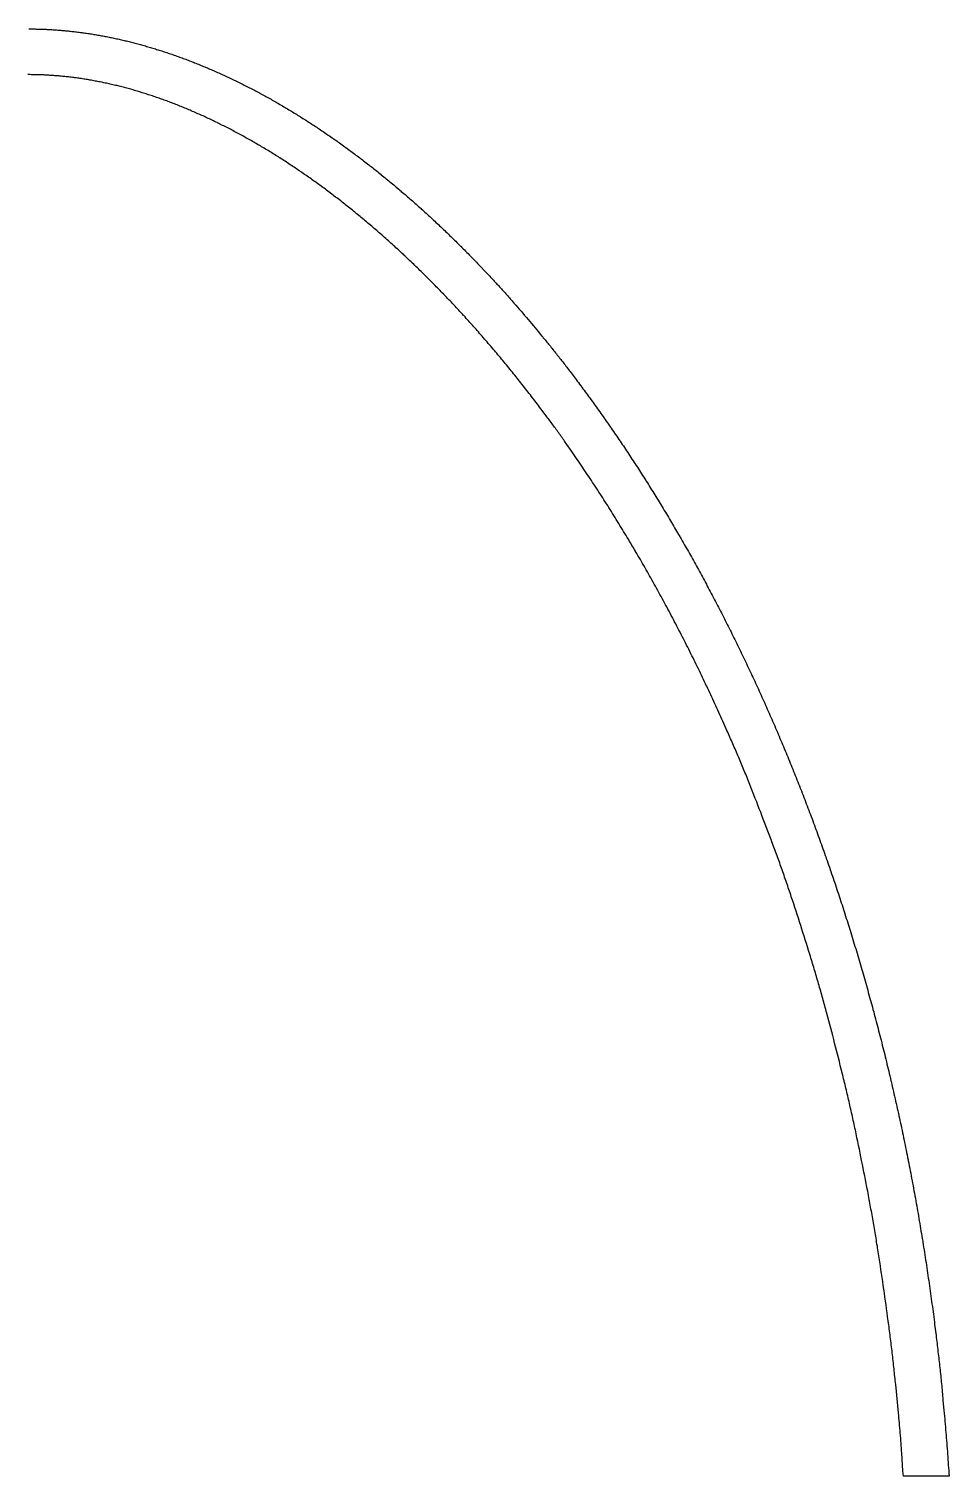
# Model space of a CAD drawing. Extents: x -7325 to -371, y -3238 to 133.
# Drawn here: x -1948.9 to -1758.2, y -309 to -9 of the extents above; entities that cross this region are included whole.
import ezdxf

# ---------------------------------------------------------------- set-up
doc = ezdxf.new("R2010")
doc.units = 0
doc.header["$MEASUREMENT"] = 0
doc.layers.add('NAILERS', color=7, linetype='CONTINUOUS')

msp = doc.modelspace()

# ---------------------------------------------------------------- linework, layer by layer
at = {"layer": 'NAILERS'}
msp.add_lwpolyline([(-1948.92, -8.96), (-1948.7, -8.96), (-1948.48, -8.96), (-1948.26, -8.97), (-1948.05, -8.97), (-1947.83, -8.97), (-1947.61, -8.97), (-1947.39, -8.98), (-1947.17, -8.98), (-1946.95, -8.99), (-1946.77, -8.99), (-1946.53, -9), (-1946.29, -9.01), (-1946.05, -9.01), (-1945.8, -9.02), (-1945.56, -9.03), (-1945.32, -9.04), (-1945.08, -9.05), (-1944.84, -9.07), (-1944.6, -9.08), (-1944.36, -9.09), (-1944.12, -9.11), (-1943.88, -9.12), (-1943.63, -9.14), (-1943.39, -9.15), (-1943.15, -9.17), (-1942.91, -9.19), (-1942.8, -9.2), (-1942.55, -9.22), (-1942.3, -9.24), (-1942.04, -9.26), (-1941.79, -9.28), (-1941.53, -9.3), (-1941.28, -9.33), (-1941.03, -9.35), (-1940.77, -9.38), (-1940.52, -9.4), (-1940.26, -9.43), (-1940.01, -9.46), (-1939.76, -9.49), (-1939.5, -9.52), (-1939.25, -9.55), (-1939, -9.58), (-1938.75, -9.61), (-1938.72, -9.61), (-1938.46, -9.64), (-1938.21, -9.68), (-1937.95, -9.71), (-1937.7, -9.75), (-1937.44, -9.78), (-1937.19, -9.82), (-1936.93, -9.85), (-1936.67, -9.89), (-1936.42, -9.93), (-1936.16, -9.97), (-1935.91, -10.01), (-1935.65, -10.05), (-1935.4, -10.09), (-1935.14, -10.13), (-1934.89, -10.18), (-1934.64, -10.22), (-1934.61, -10.23), (-1934.35, -10.27), (-1934.09, -10.32), (-1933.84, -10.36), (-1933.58, -10.41), (-1933.32, -10.46), (-1933.06, -10.51), (-1932.81, -10.56), (-1932.55, -10.61), (-1932.29, -10.66), (-1932.04, -10.71), (-1931.78, -10.76), (-1931.52, -10.82), (-1931.27, -10.87), (-1931.01, -10.93), (-1930.76, -10.98), (-1930.5, -11.04), (-1930.47, -11.04), (-1930.21, -11.1), (-1929.95, -11.16), (-1929.69, -11.22), (-1929.44, -11.28), (-1929.18, -11.34), (-1928.92, -11.4), (-1928.66, -11.46), (-1928.4, -11.53), (-1928.14, -11.59), (-1927.89, -11.65), (-1927.63, -11.72), (-1927.37, -11.78), (-1927.11, -11.85), (-1926.86, -11.92), (-1926.6, -11.98), (-1926.34, -12.05), (-1926.31, -12.06), (-1926.05, -12.13), (-1925.79, -12.2), (-1925.53, -12.27), (-1925.27, -12.35), (-1925.01, -12.42), (-1924.75, -12.49), (-1924.49, -12.57), (-1924.23, -12.64), (-1923.98, -12.72), (-1923.72, -12.79), (-1923.46, -12.87), (-1923.2, -12.95), (-1922.94, -13.03), (-1922.68, -13.11), (-1922.43, -13.19), (-1922.17, -13.27), (-1922.13, -13.28), (-1921.87, -13.36), (-1921.61, -13.44), (-1921.35, -13.53), (-1921.09, -13.61), (-1920.83, -13.69), (-1920.57, -13.78), (-1920.31, -13.87), (-1920.05, -13.95), (-1919.79, -14.04), (-1919.53, -14.13), (-1919.27, -14.22), (-1919.01, -14.31), (-1918.75, -14.4), (-1918.49, -14.49), (-1918.24, -14.58), (-1917.98, -14.67), (-1917.94, -14.69), (-1917.68, -14.78), (-1917.42, -14.88), (-1917.16, -14.97), (-1916.89, -15.07), (-1916.63, -15.17), (-1916.37, -15.26), (-1916.11, -15.36), (-1915.85, -15.46), (-1915.59, -15.56), (-1915.33, -15.66), (-1915.07, -15.76), (-1914.81, -15.86), (-1914.55, -15.97), (-1914.29, -16.07), (-1914.03, -16.17), (-1913.77, -16.28), (-1913.74, -16.29), (-1913.47, -16.4), (-1913.21, -16.51), (-1912.95, -16.61), (-1912.69, -16.72), (-1912.42, -16.83), (-1912.16, -16.94), (-1911.9, -17.05), (-1911.64, -17.16), (-1911.38, -17.27), (-1911.12, -17.39), (-1910.86, -17.5), (-1910.6, -17.61), (-1910.34, -17.73), (-1910.08, -17.84), (-1909.82, -17.96), (-1909.56, -18.07), (-1909.52, -18.09), (-1909.26, -18.21), (-1909, -18.33), (-1908.73, -18.45), (-1908.47, -18.57), (-1908.21, -18.69), (-1907.94, -18.81), (-1907.68, -18.93), (-1907.42, -19.06), (-1907.16, -19.18), (-1906.9, -19.3), (-1906.64, -19.43), (-1906.38, -19.55), (-1906.12, -19.68), (-1905.86, -19.8), (-1905.6, -19.93), (-1905.34, -20.06), (-1905.3, -20.08), (-1905.04, -20.21), (-1904.77, -20.34), (-1904.51, -20.47), (-1904.25, -20.6), (-1903.99, -20.74), (-1903.72, -20.87), (-1903.46, -21), (-1903.2, -21.14), (-1902.94, -21.27), (-1902.68, -21.41), (-1902.42, -21.54), (-1902.16, -21.68), (-1901.9, -21.82), (-1901.64, -21.96), (-1901.38, -22.1), (-1901.12, -22.23), (-1901.08, -22.25), (-1900.81, -22.4), (-1900.55, -22.54), (-1900.29, -22.68), (-1900.02, -22.83), (-1899.76, -22.97), (-1899.5, -23.12), (-1899.24, -23.26), (-1898.98, -23.41), (-1898.71, -23.55), (-1898.45, -23.7), (-1898.19, -23.85), (-1897.93, -24), (-1897.67, -24.15), (-1897.41, -24.3), (-1897.15, -24.45), (-1896.89, -24.6), (-1896.86, -24.62), (-1896.59, -24.77), (-1896.33, -24.93), (-1896.07, -25.08), (-1895.8, -25.24), (-1895.54, -25.39), (-1895.28, -25.55), (-1895.02, -25.71), (-1894.76, -25.86), (-1894.49, -26.02), (-1894.23, -26.18), (-1893.97, -26.34), (-1893.71, -26.5), (-1893.45, -26.66), (-1893.19, -26.82), (-1892.93, -26.98), (-1892.68, -27.14), (-1892.64, -27.17), (-1892.37, -27.33), (-1892.11, -27.5), (-1891.85, -27.67), (-1891.59, -27.83), (-1891.32, -28), (-1891.06, -28.17), (-1890.8, -28.34), (-1890.54, -28.5), (-1890.28, -28.67), (-1890.02, -28.84), (-1889.76, -29.01), (-1889.5, -29.19), (-1889.24, -29.36), (-1888.98, -29.53), (-1888.72, -29.7), (-1888.46, -29.87), (-1888.42, -29.9), (-1888.16, -30.08), (-1887.9, -30.25), (-1887.64, -30.43), (-1887.38, -30.61), (-1887.11, -30.79), (-1886.85, -30.97), (-1886.59, -31.15), (-1886.33, -31.33), (-1886.07, -31.51), (-1885.81, -31.69), (-1885.55, -31.87), (-1885.29, -32.05), (-1885.03, -32.24), (-1884.78, -32.42), (-1884.52, -32.6), (-1884.26, -32.79), (-1884.22, -32.81), (-1883.96, -33), (-1883.7, -33.19), (-1883.44, -33.38), (-1883.18, -33.57), (-1882.92, -33.76), (-1882.66, -33.95), (-1882.4, -34.14), (-1882.14, -34.33), (-1881.88, -34.52), (-1881.62, -34.72), (-1881.36, -34.91), (-1881.1, -35.1), (-1880.84, -35.29), (-1880.59, -35.49), (-1880.33, -35.68), (-1880.07, -35.88), (-1880.03, -35.91), (-1879.77, -36.11), (-1879.51, -36.31), (-1879.25, -36.51), (-1878.99, -36.71), (-1878.73, -36.91), (-1878.47, -37.11), (-1878.21, -37.31), (-1877.95, -37.51), (-1877.7, -37.72), (-1877.44, -37.92), (-1877.18, -38.12), (-1876.92, -38.33), (-1876.67, -38.53), (-1876.41, -38.74), (-1876.15, -38.94), (-1875.9, -39.15), (-1875.86, -39.18), (-1875.6, -39.39), (-1875.34, -39.6), (-1875.08, -39.81), (-1874.82, -40.02), (-1874.56, -40.23), (-1874.31, -40.45), (-1874.05, -40.66), (-1873.79, -40.87), (-1873.53, -41.09), (-1873.28, -41.3), (-1873.02, -41.52), (-1872.77, -41.73), (-1872.51, -41.95), (-1872.25, -42.16), (-1872, -42.38), (-1871.74, -42.6), (-1871.71, -42.63), (-1871.45, -42.85), (-1871.19, -43.07), (-1870.93, -43.29), (-1870.68, -43.51), (-1870.42, -43.74), (-1870.16, -43.96), (-1869.91, -44.18), (-1869.65, -44.41), (-1869.39, -44.63), (-1869.14, -44.86), (-1868.88, -45.08), (-1868.63, -45.31), (-1868.37, -45.54), (-1868.12, -45.76), (-1867.87, -45.99), (-1867.61, -46.22), (-1867.58, -46.25), (-1867.32, -46.48), (-1867.06, -46.71), (-1866.81, -46.95), (-1866.55, -47.18), (-1866.3, -47.41), (-1866.04, -47.65), (-1865.79, -47.88), (-1865.53, -48.12), (-1865.28, -48.35), (-1865.02, -48.59), (-1864.77, -48.82), (-1864.52, -49.06), (-1864.26, -49.3), (-1864.01, -49.53), (-1863.76, -49.77), (-1863.51, -50.01), (-1863.47, -50.04), (-1863.22, -50.29), (-1862.96, -50.53), (-1862.71, -50.77), (-1862.46, -51.02), (-1862.2, -51.26), (-1861.95, -51.51), (-1861.69, -51.75), (-1861.44, -52), (-1861.19, -52.24), (-1860.94, -52.49), (-1860.69, -52.74), (-1860.43, -52.98), (-1860.18, -53.23), (-1859.93, -53.48), (-1859.68, -53.73), (-1859.43, -53.98), (-1859.4, -54.01), (-1859.15, -54.26), (-1858.89, -54.52), (-1858.64, -54.77), (-1858.39, -55.02), (-1858.14, -55.28), (-1857.88, -55.53), (-1857.63, -55.79), (-1857.38, -56.05), (-1857.13, -56.3), (-1856.88, -56.56), (-1856.63, -56.82), (-1856.38, -57.07), (-1856.14, -57.33), (-1855.89, -57.59), (-1855.64, -57.85), (-1855.39, -58.11), (-1854.33, -59.23), (-1854.14, -59.43), (-1853.95, -59.62), (-1853.76, -59.82), (-1853.57, -60.03), (-1853.38, -60.23), (-1853.19, -60.43), (-1853, -60.63), (-1852.81, -60.83), (-1852.63, -61.03), (-1852.44, -61.23), (-1852.25, -61.44), (-1852.07, -61.64), (-1851.88, -61.84), (-1851.69, -62.04), (-1851.51, -62.25), (-1851.32, -62.45), (-1851.14, -62.66), (-1850.95, -62.86), (-1850.77, -63.06), (-1850.58, -63.27), (-1850.4, -63.47), (-1850.21, -63.68), (-1850.03, -63.89), (-1849.85, -64.09), (-1849.66, -64.3), (-1849.48, -64.5), (-1849.3, -64.71), (-1849.12, -64.92), (-1848.94, -65.12), (-1848.76, -65.33), (-1848.57, -65.54), (-1848.39, -65.75), (-1848.35, -65.8), (-1847.98, -66.23), (-1847.61, -66.65), (-1847.25, -67.07), (-1846.88, -67.5), (-1846.52, -67.92), (-1846.15, -68.35), (-1845.79, -68.78), (-1845.43, -69.2), (-1845.07, -69.63), (-1844.71, -70.06), (-1844.34, -70.49), (-1843.98, -70.92), (-1843.63, -71.35), (-1843.27, -71.78), (-1842.91, -72.21), (-1842.55, -72.64), (-1842.46, -72.75), (-1842.27, -72.97), (-1842.09, -73.2), (-1841.91, -73.42), (-1841.72, -73.64), (-1841.54, -73.87), (-1841.36, -74.09), (-1841.18, -74.31), (-1840.99, -74.54), (-1840.81, -74.76), (-1840.63, -74.99), (-1840.45, -75.21), (-1840.27, -75.44), (-1840.09, -75.67), (-1839.91, -75.89), (-1839.73, -76.12), (-1839.55, -76.34), (-1839.37, -76.57), (-1839.19, -76.8), (-1839.01, -77.03), (-1838.83, -77.25), (-1838.66, -77.48), (-1838.48, -77.71), (-1838.3, -77.94), (-1838.12, -78.17), (-1837.95, -78.39), (-1837.77, -78.62), (-1837.59, -78.85), (-1837.42, -79.08), (-1837.24, -79.31), (-1837.07, -79.54), (-1836.89, -79.77), (-1836.72, -80), (-1835.7, -81.35), (-1835.46, -81.66), (-1835.23, -81.98), (-1834.99, -82.29), (-1834.75, -82.61), (-1834.52, -82.92), (-1834.28, -83.24), (-1834.05, -83.56), (-1833.81, -83.87), (-1833.58, -84.19), (-1833.34, -84.51), (-1833.11, -84.83), (-1832.88, -85.14), (-1832.65, -85.46), (-1832.41, -85.78), (-1832.18, -86.1), (-1831.95, -86.42), (-1831.72, -86.74), (-1831.49, -87.06), (-1831.26, -87.38), (-1831.03, -87.7), (-1830.8, -88.02), (-1830.57, -88.34), (-1830.34, -88.66), (-1830.11, -88.99), (-1829.89, -89.31), (-1829.66, -89.63), (-1829.43, -89.95), (-1829.21, -90.28), (-1828.98, -90.6), (-1828.76, -90.92), (-1828.53, -91.25), (-1828.31, -91.57), (-1828.2, -91.73), (-1827.97, -92.06), (-1827.74, -92.39), (-1827.51, -92.73), (-1827.28, -93.06), (-1827.05, -93.4), (-1826.82, -93.74), (-1826.59, -94.07), (-1826.36, -94.41), (-1826.14, -94.74), (-1825.91, -95.08), (-1825.68, -95.42), (-1825.46, -95.76), (-1825.23, -96.09), (-1825.01, -96.43), (-1824.78, -96.77), (-1824.56, -97.11), (-1824.33, -97.45), (-1824.11, -97.79), (-1823.89, -98.13), (-1823.66, -98.47), (-1823.44, -98.81), (-1823.22, -99.15), (-1823, -99.49), (-1822.78, -99.83), (-1822.56, -100.17), (-1822.34, -100.51), (-1822.12, -100.85), (-1821.9, -101.2), (-1821.68, -101.54), (-1821.46, -101.88), (-1821.25, -102.22), (-1821.03, -102.57), (-1820.93, -102.72), (-1820.7, -103.08), (-1820.48, -103.43), (-1820.26, -103.79), (-1820.04, -104.14), (-1819.82, -104.49), (-1819.6, -104.85), (-1819.38, -105.2), (-1819.16, -105.56), (-1818.94, -105.91), (-1818.72, -106.27), (-1818.5, -106.63), (-1818.28, -106.98), (-1818.06, -107.34), (-1817.84, -107.7), (-1817.63, -108.05), (-1817.41, -108.41), (-1817.19, -108.77), (-1816.98, -109.13), (-1816.76, -109.49), (-1816.55, -109.84), (-1816.34, -110.2), (-1816.12, -110.56), (-1815.91, -110.92), (-1815.7, -111.28), (-1815.48, -111.64), (-1815.27, -112), (-1815.06, -112.36), (-1814.85, -112.72), (-1814.64, -113.08), (-1814.43, -113.44), (-1814.22, -113.8), (-1814.01, -114.17), (-1813.92, -114.33), (-1813.7, -114.7), (-1813.49, -115.07), (-1813.27, -115.44), (-1813.06, -115.82), (-1812.85, -116.19), (-1812.63, -116.56), (-1812.42, -116.94), (-1812.21, -117.31), (-1812, -117.68), (-1811.79, -118.06), (-1811.58, -118.43), (-1811.37, -118.81), (-1811.16, -119.18), (-1810.95, -119.56), (-1810.74, -119.93), (-1810.53, -120.31), (-1810.33, -120.69), (-1810.12, -121.06), (-1809.91, -121.44), (-1809.71, -121.82), (-1809.5, -122.19), (-1809.3, -122.57), (-1809.09, -122.95), (-1808.89, -123.33), (-1808.68, -123.7), (-1808.48, -124.08), (-1808.28, -124.46), (-1808.08, -124.84), (-1807.87, -125.22), (-1807.67, -125.6), (-1807.47, -125.98), (-1807.27, -126.36), (-1807.19, -126.52), (-1806.98, -126.91), (-1806.78, -127.3), (-1806.57, -127.69), (-1806.37, -128.08), (-1806.16, -128.47), (-1805.96, -128.86), (-1805.76, -129.26), (-1805.56, -129.65), (-1805.35, -130.04), (-1805.15, -130.43), (-1804.95, -130.83), (-1804.75, -131.22), (-1804.55, -131.61), (-1804.35, -132), (-1804.15, -132.4), (-1803.95, -132.79), (-1803.76, -133.19), (-1803.56, -133.58), (-1803.36, -133.97), (-1803.17, -134.37), (-1802.97, -134.76), (-1802.77, -135.16), (-1802.58, -135.56), (-1802.38, -135.95), (-1802.19, -136.35), (-1802, -136.74), (-1801.8, -137.14), (-1801.61, -137.54), (-1801.42, -137.93), (-1801.23, -138.33), (-1801.03, -138.73), (-1800.84, -139.12), (-1800.77, -139.29), (-1800.57, -139.7), (-1800.38, -140.1), (-1800.18, -140.51), (-1799.99, -140.92), (-1799.79, -141.33), (-1799.6, -141.74), (-1799.41, -142.15), (-1799.22, -142.56), (-1799.02, -142.97), (-1798.83, -143.38), (-1798.64, -143.79), (-1798.45, -144.2), (-1798.26, -144.61), (-1798.07, -145.02), (-1797.89, -145.43), (-1797.7, -145.84), (-1797.51, -146.25), (-1797.32, -146.67), (-1797.14, -147.08), (-1796.95, -147.49), (-1796.76, -147.9), (-1796.58, -148.32), (-1796.39, -148.73), (-1796.21, -149.14), (-1796.03, -149.55), (-1795.84, -149.97), (-1795.66, -150.38), (-1795.48, -150.8), (-1795.29, -151.21), (-1795.11, -151.62), (-1794.93, -152.04), (-1794.75, -152.45), (-1794.68, -152.62), (-1794.5, -153.04), (-1794.31, -153.47), (-1794.13, -153.89), (-1793.95, -154.32), (-1793.76, -154.75), (-1793.58, -155.17), (-1793.4, -155.6), (-1793.22, -156.03), (-1793.04, -156.45), (-1792.86, -156.88), (-1792.68, -157.31), (-1792.5, -157.74), (-1792.32, -158.16), (-1792.14, -158.59), (-1791.96, -159.02), (-1791.79, -159.45), (-1791.61, -159.88), (-1791.43, -160.31), (-1791.26, -160.73), (-1791.08, -161.16), (-1790.91, -161.59), (-1790.74, -162.02), (-1790.56, -162.45), (-1790.39, -162.88), (-1790.22, -163.31), (-1790.04, -163.74), (-1789.87, -164.17), (-1789.7, -164.6), (-1789.53, -165.04), (-1789.36, -165.47), (-1789.19, -165.9), (-1789.02, -166.33), (-1788.96, -166.5), (-1788.78, -166.94), (-1788.61, -167.38), (-1788.44, -167.82), (-1788.27, -168.27), (-1788.1, -168.71), (-1787.93, -169.15), (-1787.76, -169.59), (-1787.59, -170.04), (-1787.42, -170.48), (-1787.25, -170.93), (-1787.08, -171.37), (-1786.91, -171.81), (-1786.75, -172.26), (-1786.58, -172.7), (-1786.42, -173.15), (-1786.25, -173.59), (-1786.09, -174.04), (-1785.92, -174.48), (-1785.76, -174.93), (-1785.59, -175.37), (-1785.43, -175.82), (-1785.27, -176.27), (-1785.11, -176.71), (-1784.95, -177.16), (-1784.79, -177.61), (-1784.63, -178.05), (-1784.47, -178.5), (-1784.31, -178.95), (-1784.15, -179.39), (-1783.99, -179.84), (-1783.83, -180.29), (-1783.68, -180.74), (-1783.62, -180.91), (-1783.46, -181.36), (-1783.3, -181.82), (-1783.14, -182.28), (-1782.98, -182.74), (-1782.82, -183.2), (-1782.66, -183.66), (-1782.51, -184.12), (-1782.35, -184.58), (-1782.19, -185.04), (-1782.04, -185.5), (-1781.88, -185.96), (-1781.73, -186.42), (-1781.57, -186.88), (-1781.42, -187.34), (-1781.27, -187.8), (-1781.11, -188.26), (-1780.96, -188.72), (-1780.81, -189.19), (-1780.66, -189.65), (-1780.51, -190.11), (-1780.36, -190.57), (-1780.21, -191.03), (-1780.06, -191.5), (-1779.91, -191.96), (-1779.76, -192.42), (-1779.62, -192.88), (-1779.47, -193.35), (-1779.32, -193.81), (-1779.18, -194.27), (-1779.03, -194.74), (-1778.89, -195.2), (-1778.74, -195.67), (-1778.69, -195.83), (-1778.54, -196.31), (-1778.4, -196.78), (-1778.25, -197.26), (-1778.11, -197.73), (-1777.96, -198.21), (-1777.82, -198.68), (-1777.67, -199.16), (-1777.53, -199.63), (-1777.39, -200.11), (-1777.24, -200.59), (-1777.1, -201.06), (-1776.96, -201.54), (-1776.82, -202.01), (-1776.68, -202.49), (-1776.54, -202.97), (-1776.4, -203.45), (-1776.26, -203.92), (-1776.12, -204.4), (-1775.99, -204.88), (-1775.85, -205.35), (-1775.71, -205.83), (-1775.58, -206.31), (-1775.44, -206.79), (-1775.31, -207.27), (-1775.17, -207.74), (-1775.04, -208.22), (-1774.91, -208.7), (-1774.77, -209.18), (-1774.64, -209.66), (-1774.51, -210.14), (-1774.38, -210.62), (-1774.25, -211.1), (-1774.2, -211.27), (-1774.07, -211.76), (-1773.94, -212.25), (-1773.8, -212.74), (-1773.67, -213.23), (-1773.54, -213.72), (-1773.41, -214.21), (-1773.28, -214.7), (-1773.15, -215.19), (-1773.02, -215.68), (-1772.9, -216.17), (-1772.77, -216.66), (-1772.64, -217.16), (-1772.51, -217.65), (-1772.39, -218.14), (-1772.26, -218.63), (-1772.14, -219.12), (-1772.01, -219.62), (-1771.89, -220.11), (-1771.77, -220.6), (-1771.64, -221.09), (-1771.52, -221.59), (-1771.4, -222.08), (-1771.28, -222.57), (-1771.16, -223.07), (-1771.04, -223.56), (-1770.92, -224.05), (-1770.8, -224.55), (-1770.68, -225.04), (-1770.57, -225.53), (-1770.45, -226.03), (-1770.33, -226.52), (-1770.22, -227.02), (-1770.18, -227.19), (-1770.06, -227.69), (-1769.94, -228.2), (-1769.82, -228.7), (-1769.71, -229.21), (-1769.59, -229.72), (-1769.48, -230.22), (-1769.36, -230.73), (-1769.25, -231.23), (-1769.13, -231.74), (-1769.02, -232.25), (-1768.91, -232.75), (-1768.8, -233.26), (-1768.68, -233.77), (-1768.57, -234.27), (-1768.46, -234.78), (-1768.35, -235.29), (-1768.24, -235.79), (-1768.13, -236.3), (-1768.03, -236.81), (-1767.92, -237.32), (-1767.81, -237.82), (-1767.71, -238.33), (-1767.6, -238.84), (-1767.49, -239.35), (-1767.39, -239.85), (-1767.29, -240.36), (-1767.18, -240.87), (-1767.08, -241.38), (-1766.98, -241.89), (-1766.87, -242.4), (-1766.77, -242.91), (-1766.67, -243.41), (-1766.64, -243.59), (-1766.54, -244.11), (-1766.43, -244.63), (-1766.33, -245.15), (-1766.23, -245.67), (-1766.13, -246.19), (-1766.03, -246.71), (-1765.93, -247.23), (-1765.84, -247.75), (-1765.74, -248.27), (-1765.64, -248.79), (-1765.54, -249.31), (-1765.45, -249.83), (-1765.35, -250.35), (-1765.26, -250.87), (-1765.16, -251.39), (-1765.07, -251.92), (-1764.98, -252.44), (-1764.88, -252.96), (-1764.79, -253.48), (-1764.7, -254), (-1764.61, -254.52), (-1764.52, -255.05), (-1764.43, -255.57), (-1764.34, -256.09), (-1764.25, -256.61), (-1764.16, -257.13), (-1764.07, -257.66), (-1763.99, -258.18), (-1763.9, -258.7), (-1763.81, -259.23), (-1763.73, -259.75), (-1763.64, -260.27), (-1763.62, -260.45), (-1763.53, -260.98), (-1763.45, -261.51), (-1763.36, -262.05), (-1763.28, -262.58), (-1763.19, -263.12), (-1763.11, -263.65), (-1763.03, -264.19), (-1762.95, -264.72), (-1762.86, -265.25), (-1762.78, -265.79), (-1762.7, -266.32), (-1762.62, -266.86), (-1762.55, -267.39), (-1762.47, -267.93), (-1762.39, -268.46), (-1762.31, -269), (-1762.24, -269.54), (-1762.16, -270.07), (-1762.08, -270.61), (-1762.01, -271.14), (-1761.93, -271.68), (-1761.86, -272.21), (-1761.79, -272.75), (-1761.72, -273.28), (-1761.64, -273.82), (-1761.57, -274.36), (-1761.5, -274.89), (-1761.43, -275.43), (-1761.36, -275.97), (-1761.29, -276.5), (-1761.22, -277.04), (-1761.16, -277.58), (-1760.87, -279.84), (-1760.82, -280.26), (-1760.77, -280.68), (-1760.72, -281.09), (-1760.67, -281.51), (-1760.61, -281.93), (-1760.56, -282.35), (-1760.52, -282.76), (-1760.47, -283.18), (-1760.42, -283.6), (-1760.37, -284.02), (-1760.32, -284.43), (-1760.27, -284.85), (-1760.23, -285.27), (-1760.18, -285.69), (-1760.14, -286.1), (-1760.09, -286.52), (-1760.05, -286.94), (-1760, -287.36), (-1759.96, -287.78), (-1759.91, -288.19), (-1759.87, -288.61), (-1759.83, -289.03), (-1759.78, -289.45), (-1759.74, -289.87), (-1759.7, -290.28), (-1759.66, -290.7), (-1759.62, -291.12), (-1759.58, -291.54), (-1759.54, -291.96), (-1759.5, -292.38), (-1759.46, -292.79), (-1759.43, -293.21), (-1759.23, -295.4), (-1759.18, -295.96), (-1759.13, -296.53), (-1759.08, -297.09), (-1759.03, -297.66), (-1758.98, -298.22), (-1758.93, -298.78), (-1758.88, -299.35), (-1758.84, -299.91), (-1758.79, -300.48), (-1758.75, -301.04), (-1758.7, -301.6), (-1758.66, -302.17), (-1758.61, -302.73), (-1758.57, -303.3), (-1758.53, -303.86), (-1758.49, -304.43), (-1758.45, -304.99), (-1758.41, -305.56), (-1758.37, -306.13), (-1758.33, -306.7), (-1758.29, -307.26), (-1758.25, -307.83), (-1758.21, -308.4), (-1758.18, -308.97), (-1767.65, -308.97), (-1767.69, -308.41), (-1767.73, -307.85), (-1767.97, -304.22), (-1768.01, -303.7), (-1768.04, -303.17), (-1768.08, -302.65), (-1768.12, -302.13), (-1768.16, -301.6), (-1768.2, -301.08), (-1768.24, -300.56), (-1768.29, -300.04), (-1768.33, -299.51), (-1768.37, -298.99), (-1768.42, -298.47), (-1768.47, -297.95), (-1768.52, -297.42), (-1768.56, -296.9), (-1768.61, -296.38), (-1768.67, -295.86), (-1769.24, -290.02), (-1769.28, -289.6), (-1769.32, -289.19), (-1769.36, -288.78), (-1769.41, -288.36), (-1769.45, -287.95), (-1769.49, -287.54), (-1769.54, -287.13), (-1769.58, -286.71), (-1769.63, -286.3), (-1769.67, -285.89), (-1769.72, -285.48), (-1769.76, -285.06), (-1769.81, -284.65), (-1769.86, -284.24), (-1769.9, -283.83), (-1769.95, -283.41), (-1770, -283), (-1770.05, -282.59), (-1770.1, -282.18), (-1770.15, -281.76), (-1770.2, -281.35), (-1770.25, -280.94), (-1770.3, -280.53), (-1770.35, -280.12), (-1770.4, -279.71), (-1770.45, -279.29), (-1770.51, -278.88), (-1770.56, -278.47), (-1770.61, -278.06), (-1770.67, -277.65), (-1770.72, -277.24), (-1770.78, -276.82), (-1770.79, -276.76), (-1770.9, -275.95), (-1771.01, -275.13), (-1771.12, -274.32), (-1771.23, -273.5), (-1771.35, -272.69), (-1771.46, -271.87), (-1771.58, -271.06), (-1771.69, -270.25), (-1771.81, -269.43), (-1771.93, -268.62), (-1772.05, -267.8), (-1772.17, -266.99), (-1772.29, -266.18), (-1772.41, -265.36), (-1772.54, -264.55), (-1772.66, -263.74), (-1772.67, -263.71), (-1772.73, -263.3), (-1772.79, -262.9), (-1772.85, -262.49), (-1772.92, -262.09), (-1772.98, -261.68), (-1773.04, -261.28), (-1773.11, -260.88), (-1773.18, -260.47), (-1773.24, -260.07), (-1773.31, -259.66), (-1773.37, -259.26), (-1773.44, -258.86), (-1773.51, -258.45), (-1773.58, -258.05), (-1773.64, -257.65), (-1773.71, -257.24), (-1773.78, -256.84), (-1773.85, -256.44), (-1773.92, -256.04), (-1773.99, -255.63), (-1774.07, -255.23), (-1774.14, -254.83), (-1774.21, -254.42), (-1774.28, -254.02), (-1774.36, -253.62), (-1774.43, -253.22), (-1774.5, -252.81), (-1774.58, -252.41), (-1774.65, -252.01), (-1774.73, -251.61), (-1774.8, -251.21), (-1774.88, -250.8), (-1774.89, -250.74), (-1775.04, -249.94), (-1775.2, -249.15), (-1775.35, -248.35), (-1775.51, -247.56), (-1775.66, -246.76), (-1775.82, -245.97), (-1775.97, -245.17), (-1776.13, -244.38), (-1776.29, -243.58), (-1776.45, -242.79), (-1776.61, -242), (-1776.77, -241.2), (-1776.94, -240.41), (-1777.1, -239.62), (-1777.27, -238.83), (-1777.43, -238.03), (-1777.44, -238), (-1777.52, -237.6), (-1777.6, -237.21), (-1777.69, -236.82), (-1777.77, -236.42), (-1777.86, -236.03), (-1777.94, -235.64), (-1778.03, -235.24), (-1778.11, -234.85), (-1778.2, -234.46), (-1778.29, -234.06), (-1778.37, -233.67), (-1778.46, -233.28), (-1778.55, -232.88), (-1778.64, -232.49), (-1778.73, -232.1), (-1778.82, -231.71), (-1778.91, -231.31), (-1779, -230.92), (-1779.09, -230.53), (-1779.18, -230.14), (-1779.27, -229.75), (-1779.36, -229.35), (-1779.46, -228.96), (-1779.55, -228.57), (-1779.64, -228.18), (-1779.74, -227.79), (-1779.83, -227.4), (-1779.93, -227.01), (-1780.02, -226.61), (-1780.12, -226.22), (-1780.21, -225.83), (-1780.31, -225.44), (-1780.33, -225.37), (-1780.52, -224.6), (-1780.71, -223.83), (-1780.91, -223.05), (-1781.1, -222.28), (-1781.3, -221.51), (-1781.49, -220.74), (-1781.69, -219.97), (-1781.89, -219.2), (-1782.09, -218.43), (-1782.29, -217.66), (-1782.49, -216.89), (-1782.69, -216.12), (-1782.9, -215.35), (-1783.1, -214.58), (-1783.31, -213.81), (-1783.51, -213.04), (-1783.52, -213), (-1783.62, -212.62), (-1783.73, -212.24), (-1783.83, -211.86), (-1783.94, -211.48), (-1784.04, -211.1), (-1784.14, -210.71), (-1784.25, -210.33), (-1784.36, -209.95), (-1784.46, -209.57), (-1784.57, -209.19), (-1784.68, -208.81), (-1784.78, -208.43), (-1784.89, -208.05), (-1785, -207.67), (-1785.11, -207.29), (-1785.22, -206.91), (-1785.33, -206.53), (-1785.44, -206.15), (-1785.55, -205.77), (-1785.66, -205.39), (-1785.77, -205.01), (-1785.89, -204.63), (-1786, -204.25), (-1786.11, -203.87), (-1786.23, -203.49), (-1786.34, -203.12), (-1786.45, -202.74), (-1786.57, -202.36), (-1786.68, -201.98), (-1786.8, -201.6), (-1786.92, -201.22), (-1787.03, -200.85), (-1787.06, -200.77), (-1787.29, -200.02), (-1787.52, -199.28), (-1787.75, -198.53), (-1787.99, -197.79), (-1788.22, -197.04), (-1788.46, -196.3), (-1788.7, -195.56), (-1788.93, -194.81), (-1789.17, -194.07), (-1789.41, -193.32), (-1789.65, -192.58), (-1789.89, -191.84), (-1790.13, -191.1), (-1790.38, -190.35), (-1790.62, -189.61), (-1790.87, -188.87), (-1790.88, -188.83), (-1791, -188.46), (-1791.12, -188.09), (-1791.25, -187.73), (-1791.37, -187.36), (-1791.49, -186.99), (-1791.62, -186.62), (-1791.74, -186.26), (-1791.87, -185.89), (-1792, -185.52), (-1792.12, -185.16), (-1792.25, -184.79), (-1792.37, -184.42), (-1792.5, -184.06), (-1792.63, -183.69), (-1792.76, -183.32), (-1792.89, -182.96), (-1793.02, -182.59), (-1793.15, -182.23), (-1793.28, -181.86), (-1793.41, -181.5), (-1793.54, -181.13), (-1793.67, -180.77), (-1793.8, -180.4), (-1793.94, -180.04), (-1794.07, -179.67), (-1794.2, -179.31), (-1794.34, -178.95), (-1794.47, -178.58), (-1794.6, -178.22), (-1794.74, -177.85), (-1794.88, -177.49), (-1795.01, -177.13), (-1795.04, -177.05), (-1795.31, -176.33), (-1795.58, -175.62), (-1795.85, -174.9), (-1796.12, -174.19), (-1796.4, -173.47), (-1796.67, -172.76), (-1796.95, -172.04), (-1797.22, -171.33), (-1797.5, -170.61), (-1797.78, -169.9), (-1798.05, -169.19), (-1798.33, -168.48), (-1798.61, -167.76), (-1798.89, -167.05), (-1799.18, -166.34), (-1799.46, -165.63), (-1799.48, -165.59), (-1799.62, -165.24), (-1799.76, -164.88), (-1799.9, -164.53), (-1800.04, -164.18), (-1800.18, -163.83), (-1800.33, -163.48), (-1800.47, -163.12), (-1800.62, -162.77), (-1800.76, -162.42), (-1800.91, -162.07), (-1801.05, -161.72), (-1801.2, -161.37), (-1801.34, -161.02), (-1801.49, -160.67), (-1801.64, -160.32), (-1801.78, -159.97), (-1801.93, -159.62), (-1802.08, -159.27), (-1802.23, -158.92), (-1802.38, -158.57), (-1802.53, -158.22), (-1802.68, -157.87), (-1802.83, -157.52), (-1802.98, -157.17), (-1803.13, -156.83), (-1803.29, -156.48), (-1803.44, -156.13), (-1803.59, -155.78), (-1803.75, -155.44), (-1803.9, -155.09), (-1804.05, -154.74), (-1804.21, -154.39), (-1805.05, -152.5), (-1805.26, -152.05), (-1805.46, -151.59), (-1805.67, -151.13), (-1805.88, -150.68), (-1806.09, -150.22), (-1806.29, -149.76), (-1806.5, -149.31), (-1806.71, -148.85), (-1806.92, -148.4), (-1807.13, -147.94), (-1807.34, -147.49), (-1807.55, -147.04), (-1807.77, -146.58), (-1807.98, -146.13), (-1808.19, -145.67), (-1808.41, -145.22), (-1808.42, -145.19), (-1808.63, -144.75), (-1808.84, -144.3), (-1809.06, -143.85), (-1809.27, -143.4), (-1809.49, -142.95), (-1809.71, -142.5), (-1809.92, -142.05), (-1810.14, -141.61), (-1810.36, -141.16), (-1810.58, -140.71), (-1810.79, -140.27), (-1811.01, -139.82), (-1811.23, -139.37), (-1811.46, -138.93), (-1811.68, -138.48), (-1811.9, -138.04), (-1811.91, -138.01), (-1812.13, -137.57), (-1812.35, -137.13), (-1812.58, -136.69), (-1812.8, -136.25), (-1813.02, -135.81), (-1813.25, -135.37), (-1813.47, -134.93), (-1813.7, -134.49), (-1813.92, -134.05), (-1814.15, -133.61), (-1814.38, -133.17), (-1814.6, -132.74), (-1814.83, -132.3), (-1815.06, -131.86), (-1815.29, -131.42), (-1815.52, -130.99), (-1815.53, -130.96), (-1815.76, -130.53), (-1815.99, -130.09), (-1816.22, -129.66), (-1816.45, -129.23), (-1816.68, -128.8), (-1816.92, -128.37), (-1817.15, -127.93), (-1817.38, -127.5), (-1817.62, -127.07), (-1817.85, -126.64), (-1818.09, -126.21), (-1818.32, -125.78), (-1818.56, -125.35), (-1818.79, -124.93), (-1819.03, -124.5), (-1819.27, -124.07), (-1819.28, -124.04), (-1819.52, -123.62), (-1819.76, -123.19), (-1820, -122.77), (-1820.23, -122.35), (-1820.47, -121.92), (-1820.71, -121.5), (-1820.95, -121.08), (-1821.19, -120.66), (-1821.44, -120.23), (-1821.68, -119.81), (-1821.92, -119.39), (-1822.16, -118.97), (-1822.41, -118.55), (-1822.65, -118.13), (-1822.9, -117.71), (-1823.14, -117.29), (-1823.16, -117.26), (-1823.4, -116.85), (-1823.65, -116.43), (-1823.89, -116.02), (-1824.14, -115.6), (-1824.39, -115.19), (-1824.63, -114.77), (-1824.88, -114.36), (-1825.13, -113.95), (-1825.38, -113.53), (-1825.63, -113.12), (-1825.88, -112.71), (-1826.13, -112.3), (-1826.38, -111.89), (-1826.64, -111.47), (-1826.89, -111.06), (-1827.14, -110.65), (-1827.16, -110.63), (-1827.41, -110.22), (-1827.66, -109.81), (-1827.92, -109.41), (-1828.17, -109), (-1828.42, -108.6), (-1828.68, -108.19), (-1828.93, -107.79), (-1829.19, -107.38), (-1829.45, -106.98), (-1829.71, -106.58), (-1829.96, -106.17), (-1830.22, -105.77), (-1830.48, -105.37), (-1830.74, -104.97), (-1831, -104.57), (-1831.26, -104.16), (-1831.52, -103.76), (-1831.79, -103.36), (-1832.05, -102.96), (-1832.31, -102.56), (-1832.58, -102.16), (-1832.84, -101.77), (-1833.11, -101.37), (-1833.37, -100.97), (-1833.64, -100.57), (-1833.91, -100.17), (-1834.17, -99.78), (-1834.44, -99.38), (-1834.71, -98.99), (-1834.98, -98.59), (-1835.25, -98.2), (-1835.52, -97.8), (-1836.36, -96.57), (-1836.53, -96.33), (-1836.7, -96.09), (-1836.87, -95.85), (-1837.03, -95.61), (-1837.2, -95.36), (-1837.37, -95.12), (-1837.54, -94.88), (-1837.71, -94.64), (-1837.88, -94.4), (-1838.05, -94.16), (-1838.22, -93.92), (-1838.39, -93.68), (-1838.56, -93.44), (-1838.73, -93.2), (-1838.9, -92.96), (-1839.08, -92.72), (-1839.25, -92.48), (-1839.42, -92.24), (-1839.59, -92), (-1839.77, -91.76), (-1839.94, -91.52), (-1840.11, -91.29), (-1840.29, -91.05), (-1840.46, -90.81), (-1840.64, -90.57), (-1840.81, -90.34), (-1840.99, -90.1), (-1841.16, -89.86), (-1841.34, -89.63), (-1841.51, -89.39), (-1841.69, -89.15), (-1841.87, -88.92), (-1842.79, -87.7), (-1843.03, -87.38), (-1843.27, -87.06), (-1843.51, -86.74), (-1843.75, -86.43), (-1843.99, -86.11), (-1844.23, -85.79), (-1844.47, -85.48), (-1844.72, -85.16), (-1844.96, -84.84), (-1845.2, -84.53), (-1845.45, -84.21), (-1845.69, -83.9), (-1845.94, -83.59), (-1846.18, -83.27), (-1846.43, -82.96), (-1846.68, -82.64), (-1846.71, -82.61), (-1846.95, -82.3), (-1847.2, -81.99), (-1847.44, -81.68), (-1847.68, -81.38), (-1847.93, -81.07), (-1848.17, -80.76), (-1848.42, -80.46), (-1848.67, -80.15), (-1848.91, -79.85), (-1849.16, -79.54), (-1849.41, -79.24), (-1849.66, -78.93), (-1849.91, -78.63), (-1850.16, -78.33), (-1850.4, -78.03), (-1850.65, -77.72), (-1850.69, -77.68), (-1850.93, -77.39), (-1851.18, -77.09), (-1851.43, -76.79), (-1851.68, -76.5), (-1851.92, -76.2), (-1852.17, -75.91), (-1852.42, -75.61), (-1852.67, -75.32), (-1852.92, -75.02), (-1853.17, -74.73), (-1853.42, -74.44), (-1853.67, -74.14), (-1853.93, -73.85), (-1854.18, -73.56), (-1854.43, -73.27), (-1854.68, -72.98), (-1854.72, -72.94), (-1854.97, -72.65), (-1855.22, -72.36), (-1855.47, -72.08), (-1855.72, -71.79), (-1855.97, -71.51), (-1856.22, -71.23), (-1856.47, -70.94), (-1856.72, -70.66), (-1856.98, -70.37), (-1857.23, -70.09), (-1857.48, -69.81), (-1857.74, -69.53), (-1857.99, -69.25), (-1858.25, -68.97), (-1858.5, -68.68), (-1858.76, -68.4), (-1858.79, -68.37), (-1859.05, -68.09), (-1859.3, -67.82), (-1859.55, -67.54), (-1859.8, -67.27), (-1860.06, -66.99), (-1860.31, -66.72), (-1860.57, -66.45), (-1860.82, -66.18), (-1861.08, -65.9), (-1861.33, -65.63), (-1861.59, -65.36), (-1861.85, -65.09), (-1862.1, -64.82), (-1862.36, -64.55), (-1862.62, -64.28), (-1862.88, -64.01), (-1862.91, -63.98), (-1863.17, -63.71), (-1863.42, -63.45), (-1863.68, -63.19), (-1863.93, -62.92), (-1864.19, -62.66), (-1864.45, -62.4), (-1864.7, -62.14), (-1864.96, -61.88), (-1865.22, -61.62), (-1865.48, -61.36), (-1865.74, -61.1), (-1865.99, -60.84), (-1866.25, -60.58), (-1866.51, -60.32), (-1866.77, -60.06), (-1867.04, -59.81), (-1867.07, -59.77), (-1867.33, -59.52), (-1867.59, -59.26), (-1867.84, -59.01), (-1868.1, -58.76), (-1868.36, -58.51), (-1868.62, -58.26), (-1868.88, -58.01), (-1869.14, -57.76), (-1869.4, -57.51), (-1869.66, -57.26), (-1869.92, -57.02), (-1870.18, -56.77), (-1870.44, -56.52), (-1870.7, -56.27), (-1870.96, -56.03), (-1871.23, -55.78), (-1871.27, -55.75), (-1871.52, -55.51), (-1871.78, -55.27), (-1872.04, -55.03), (-1872.3, -54.79), (-1872.56, -54.55), (-1872.82, -54.31), (-1873.08, -54.07), (-1873.34, -53.83), (-1873.61, -53.6), (-1873.87, -53.36), (-1874.13, -53.12), (-1874.39, -52.89), (-1874.66, -52.65), (-1874.92, -52.42), (-1875.19, -52.18), (-1875.45, -51.95), (-1875.49, -51.91), (-1875.75, -51.68), (-1876.01, -51.46), (-1876.27, -51.23), (-1876.53, -51), (-1876.79, -50.77), (-1877.06, -50.55), (-1877.32, -50.32), (-1877.58, -50.09), (-1877.84, -49.87), (-1878.11, -49.64), (-1878.37, -49.42), (-1878.64, -49.2), (-1878.9, -48.97), (-1879.17, -48.75), (-1879.43, -48.53), (-1879.7, -48.31), (-1879.74, -48.27), (-1880, -48.06), (-1880.26, -47.84), (-1880.52, -47.62), (-1880.79, -47.41), (-1881.05, -47.19), (-1881.31, -46.98), (-1881.58, -46.76), (-1881.84, -46.55), (-1882.11, -46.34), (-1882.37, -46.12), (-1882.64, -45.91), (-1882.9, -45.7), (-1883.17, -45.49), (-1883.43, -45.28), (-1883.7, -45.07), (-1883.97, -44.86), (-1884.01, -44.83), (-1884.27, -44.62), (-1884.54, -44.42), (-1884.8, -44.21), (-1885.06, -44.01), (-1885.33, -43.81), (-1885.59, -43.6), (-1885.86, -43.4), (-1886.12, -43.2), (-1886.39, -43), (-1886.65, -42.8), (-1886.92, -42.6), (-1887.19, -42.4), (-1887.45, -42.2), (-1887.72, -42), (-1887.99, -41.81), (-1888.26, -41.61), (-1888.3, -41.58), (-1888.56, -41.38), (-1888.83, -41.19), (-1889.09, -41), (-1889.36, -40.81), (-1889.62, -40.62), (-1889.89, -40.43), (-1890.15, -40.24), (-1890.42, -40.05), (-1890.68, -39.86), (-1890.95, -39.67), (-1891.22, -39.49), (-1891.49, -39.3), (-1891.75, -39.11), (-1892.02, -38.93), (-1892.29, -38.74), (-1892.56, -38.56), (-1892.6, -38.53), (-1892.87, -38.35), (-1893.13, -38.17), (-1893.4, -37.99), (-1893.66, -37.81), (-1893.93, -37.63), (-1894.19, -37.45), (-1894.46, -37.28), (-1894.73, -37.1), (-1894.99, -36.92), (-1895.26, -36.75), (-1895.53, -36.58), (-1895.8, -36.4), (-1896.06, -36.23), (-1896.33, -36.05), (-1896.6, -35.88), (-1896.87, -35.71), (-1896.92, -35.68), (-1897.18, -35.51), (-1897.45, -35.35), (-1897.71, -35.18), (-1897.98, -35.01), (-1898.24, -34.85), (-1898.51, -34.68), (-1898.77, -34.52), (-1899.04, -34.36), (-1899.31, -34.19), (-1899.58, -34.03), (-1899.84, -33.87), (-1900.11, -33.71), (-1900.38, -33.55), (-1900.65, -33.39), (-1900.92, -33.23), (-1901.19, -33.07), (-1901.23, -33.04), (-1901.5, -32.89), (-1901.76, -32.73), (-1902.03, -32.58), (-1902.29, -32.43), (-1902.56, -32.27), (-1902.83, -32.12), (-1903.09, -31.97), (-1903.36, -31.82), (-1903.63, -31.67), (-1903.9, -31.52), (-1904.16, -31.37), (-1904.43, -31.22), (-1904.7, -31.08), (-1904.97, -30.93), (-1905.24, -30.78), (-1905.51, -30.64), (-1905.55, -30.61), (-1905.82, -30.47), (-1906.08, -30.33), (-1906.35, -30.19), (-1906.61, -30.05), (-1906.88, -29.91), (-1907.14, -29.77), (-1907.41, -29.63), (-1907.68, -29.49), (-1907.94, -29.36), (-1908.21, -29.22), (-1908.48, -29.08), (-1908.75, -28.95), (-1909.02, -28.82), (-1909.29, -28.68), (-1909.55, -28.55), (-1909.82, -28.42), (-1909.87, -28.39), (-1910.13, -28.27), (-1910.4, -28.14), (-1910.66, -28.01), (-1910.93, -27.88), (-1911.19, -27.76), (-1911.46, -27.63), (-1911.72, -27.51), (-1911.99, -27.38), (-1912.26, -27.26), (-1912.52, -27.13), (-1912.79, -27.01), (-1913.06, -26.89), (-1913.33, -26.77), (-1913.6, -26.65), (-1913.86, -26.53), (-1914.13, -26.41), (-1914.18, -26.39), (-1914.44, -26.28), (-1914.7, -26.16), (-1914.97, -26.05), (-1915.23, -25.93), (-1915.5, -25.82), (-1915.76, -25.71), (-1916.03, -25.6), (-1916.29, -25.48), (-1916.56, -25.37), (-1916.83, -25.26), (-1917.09, -25.16), (-1917.36, -25.05), (-1917.63, -24.94), (-1917.89, -24.83), (-1918.16, -24.73), (-1918.43, -24.62), (-1918.47, -24.61), (-1918.74, -24.5), (-1919, -24.4), (-1919.26, -24.3), (-1919.53, -24.2), (-1919.79, -24.1), (-1920.05, -24), (-1920.32, -23.9), (-1920.58, -23.81), (-1920.85, -23.71), (-1921.11, -23.61), (-1921.38, -23.52), (-1921.65, -23.43), (-1921.91, -23.33), (-1922.18, -23.24), (-1922.45, -23.15), (-1922.71, -23.06), (-1922.75, -23.04), (-1923.02, -22.95), (-1923.28, -22.86), (-1923.54, -22.78), (-1923.8, -22.69), (-1924.07, -22.6), (-1924.33, -22.52), (-1924.59, -22.44), (-1924.86, -22.35), (-1925.12, -22.27), (-1925.39, -22.19), (-1925.65, -22.11), (-1925.91, -22.03), (-1926.18, -21.95), (-1926.44, -21.87), (-1926.71, -21.79), (-1926.98, -21.71), (-1927.01, -21.7), (-1927.28, -21.62), (-1927.54, -21.55), (-1927.8, -21.48), (-1928.06, -21.4), (-1928.32, -21.33), (-1928.58, -21.26), (-1928.85, -21.19), (-1929.11, -21.12), (-1929.37, -21.05), (-1929.63, -20.99), (-1929.9, -20.92), (-1930.16, -20.85), (-1930.42, -20.79), (-1930.69, -20.72), (-1930.95, -20.66), (-1931.21, -20.59), (-1931.25, -20.59), (-1931.51, -20.52), (-1931.77, -20.46), (-1932.03, -20.4), (-1932.29, -20.35), (-1932.55, -20.29), (-1932.81, -20.23), (-1933.07, -20.17), (-1933.33, -20.12), (-1933.59, -20.07), (-1933.86, -20.01), (-1934.12, -19.96), (-1934.38, -19.91), (-1934.64, -19.86), (-1934.9, -19.8), (-1935.16, -19.76), (-1935.43, -19.71), (-1935.46, -19.7), (-1935.72, -19.65), (-1935.98, -19.61), (-1936.23, -19.56), (-1936.49, -19.52), (-1936.75, -19.47), (-1937.01, -19.43), (-1937.27, -19.39), (-1937.53, -19.35), (-1937.79, -19.31), (-1938.05, -19.27), (-1938.31, -19.23), (-1938.57, -19.19), (-1938.83, -19.16), (-1939.09, -19.12), (-1939.34, -19.09), (-1939.6, -19.05), (-1939.64, -19.05), (-1939.89, -19.01), (-1940.15, -18.98), (-1940.4, -18.95), (-1940.66, -18.92), (-1940.92, -18.89), (-1941.18, -18.86), (-1941.43, -18.84), (-1941.69, -18.81), (-1941.95, -18.79), (-1942.2, -18.76), (-1942.46, -18.74), (-1942.72, -18.71), (-1942.98, -18.69), (-1943.23, -18.67), (-1943.49, -18.65), (-1943.75, -18.63), (-1943.77, -18.63), (-1944.02, -18.61), (-1944.28, -18.59), (-1944.53, -18.58), (-1944.79, -18.56), (-1945.04, -18.55), (-1945.3, -18.54), (-1945.56, -18.52), (-1945.81, -18.51), (-1946.07, -18.5), (-1946.32, -18.49), (-1946.58, -18.48), (-1946.83, -18.47), (-1947.09, -18.47), (-1947.35, -18.46), (-1947.6, -18.45), (-1947.86, -18.45), (-1948.11, -18.45), (-1948.37, -18.45), (-1948.63, -18.44), (-1948.88, -18.44), (-1949.14, -18.44)], dxfattribs=at)

doc.saveas('drawing.dxf')
